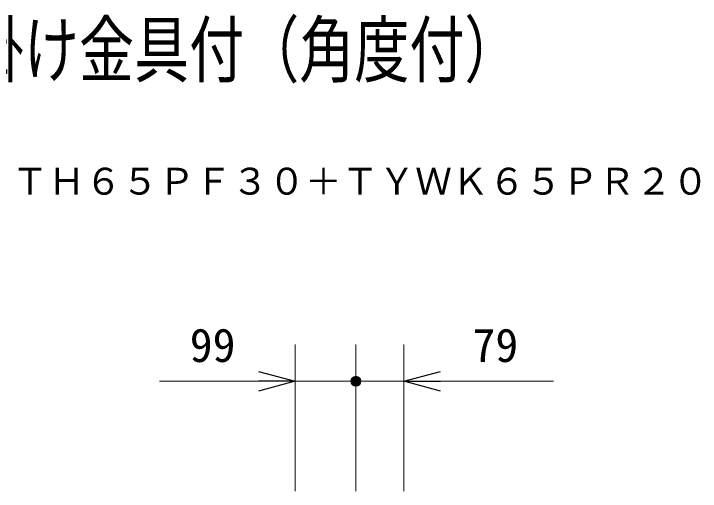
# Model space of a CAD drawing. Units: millimetres, scale not verified. Extents: x -62 to 63, y -57 to 57.
# Drawn here: x 17.96 to 55.38, y 30.76 to 56.8 of the extents above; entities that cross this region are included whole.
import ezdxf
from ezdxf.enums import TextEntityAlignment as Align

# ---------------------------------------------------------------- set-up
doc = ezdxf.new("R2010")
doc.units = ezdxf.units.MM
doc.header["$LTSCALE"] = 0.125
for name, color, linetype in [('0-0_0', 7, 'Continuous'), ('0-2_MOJI1', 7, 'Continuous'), ('0-3_TOUROKU', 7, 'Continuous')]:
    doc.layers.add(name, color=color, linetype=linetype)
doc.layers.add('0-6_SUNPO', color=7, linetype='Continuous', lineweight=18)
doc.styles.add('ＭＳ ゴシック', font='')
doc.styles.get('ＭＳ ゴシック').set_extended_font_data('MS Gothic')

# ---------------------------------------------------------------- blocks, each defined once
blk = doc.blocks.new('_OPEN30')
at = {"layer": '0-0_0'}
blk.add_line((0, 0), (-1, 0), dxfattribs=at)
blk.add_lwpolyline([(-1, 0.26795), (0, 0), (-1, -0.26795)], dxfattribs=at)

msp = doc.modelspace()

# ---------------------------------------------------------------- linework, layer by layer
at = {"layer": '0-6_SUNPO', "color": 3}
for p, q in [((33.3051, 30.7554), (33.3051, 38.7554)), ((36.6051, 30.7554), (36.6051, 38.7554)), ((39.2217, 30.7554), (39.2217, 38.7554)), ((31.3051, 36.7554), (25.9018, 36.7554)), ((33.3051, 36.7554), (39.2217, 36.7554)), ((36.3361, 36.7321), (36.874, 36.7321)), ((36.3364, 36.7821), (36.8737, 36.7821)), ((36.3452, 36.6821), (36.8649, 36.6821)), ((36.3462, 36.8321), (36.8639, 36.8321)), ((36.3666, 36.8821), (36.8435, 36.8821)), ((36.4009, 36.9321), (36.8092, 36.9321)), ((36.4584, 36.9821), (36.7517, 36.9821)), ((40.3101, 36.7554), (47.3824, 36.7554)), ((36.3648, 36.6321), (36.8453, 36.6321)), ((36.398, 36.5821), (36.8121, 36.5821)), ((36.4532, 36.5321), (36.7569, 36.5321))]:
    msp.add_line(p, q, dxfattribs=at)
msp.add_circle((36.6051, 36.7554), 0.27, dxfattribs=at)

# ---------------------------------------------------------------- block references
at = {"layer": '0-6_SUNPO', "xscale": 2, "yscale": 2}
msp.add_blockref('_OPEN30', (33.3051, 36.7554), dxfattribs=at)
at = {"layer": '0-6_SUNPO', "xscale": 2, "yscale": 2, "rotation": 180}
msp.add_blockref('_OPEN30', (39.2217, 36.7554), dxfattribs=at)

# ---------------------------------------------------------------- texts
at = {"layer": '0-2_MOJI1', "style": 'ＭＳ ゴシック', "width": 0.75}
msp.add_text('ハイビジョンプラズマディスプレイ壁掛け金具付（角度付）', height=2.933, dxfattribs=at).set_placement((-35.491, 52.4913), align=Align.BOTTOM_LEFT)
at = {"layer": '0-3_TOUROKU', "style": 'ＭＳ ゴシック'}
msp.add_text('ＴＨ６５ＰＦ３０＋ＴＹＷＫ６５ＰＲ２０', height=1.466, dxfattribs=at).set_placement((17.8422, 46.4913), align=Align.BOTTOM_LEFT)
at = {"layer": '0-6_SUNPO', "style": 'ＭＳ ゴシック'}
for s, p in [('99', (27.5519, 37.2554)), ('79', (42.9631, 37.2554))]:
    msp.add_text(s, height=1.833, dxfattribs=at).set_placement(p, align=Align.BOTTOM_LEFT)

doc.saveas('drawing.dxf')
